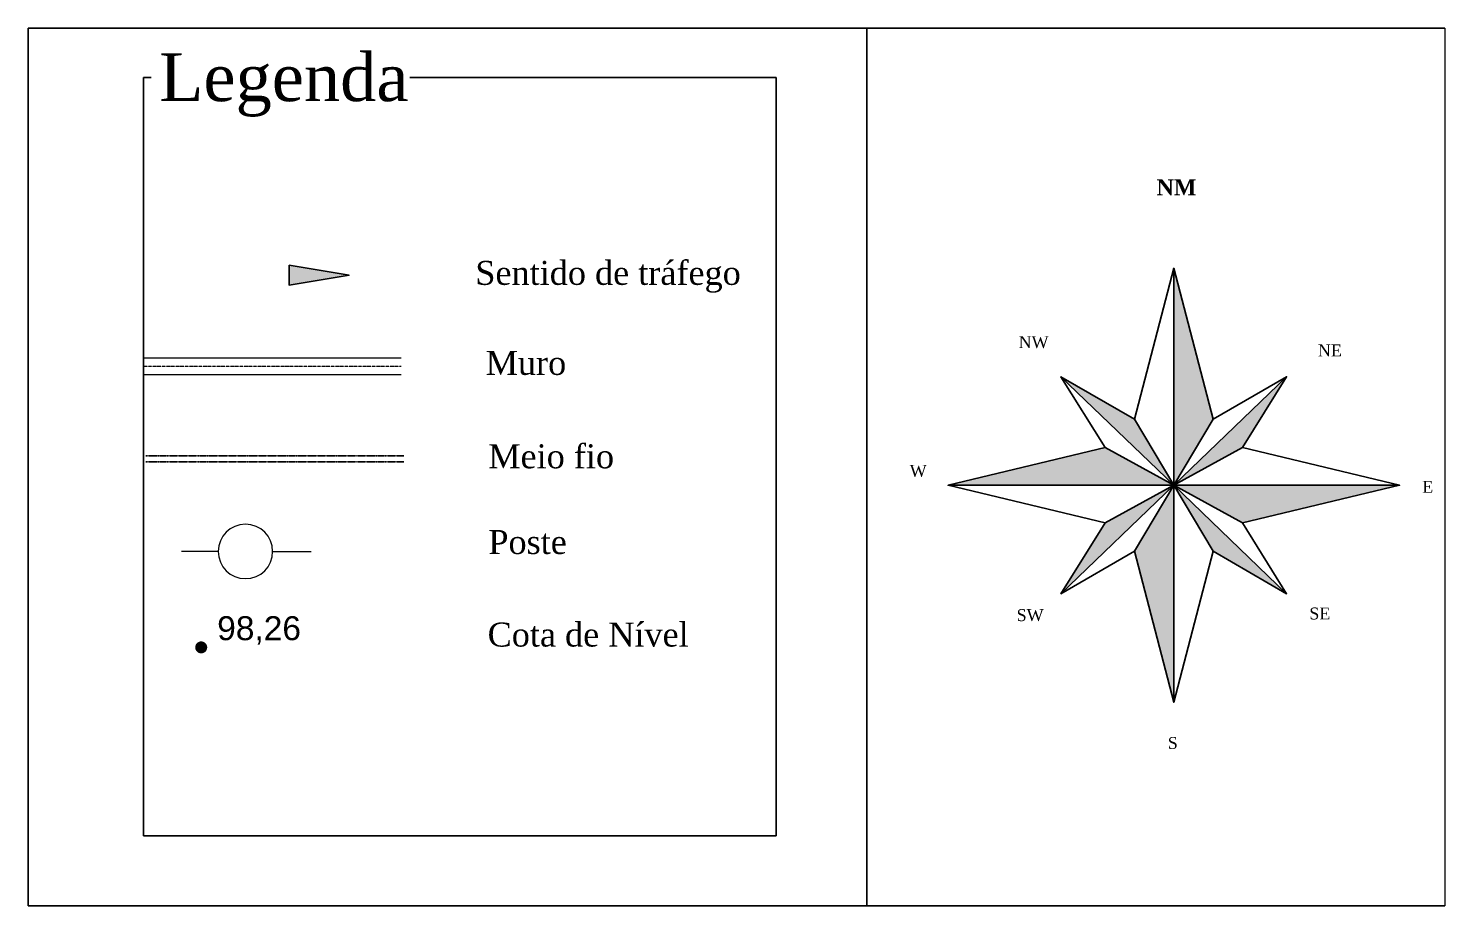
# Model space of a CAD drawing. Header units: millimetres. Extents: x 103208 to 171806, y -164 to 10038.
# Drawn here: x 126255 to 127436, y 7086 to 7818 of the extents above; entities that cross this region are included whole.
import ezdxf
from ezdxf.enums import TextEntityAlignment as Align

# ---------------------------------------------------------------- set-up
doc = ezdxf.new("R2010")
doc.units = ezdxf.units.MM
doc.linetypes.add('DASHDOT2', pattern=[0.5, 0.25, -0.125, 0, -0.125])
doc.linetypes.add('DASHED2', pattern=[0.375, 0.25, -0.125])
for name, color, linetype, lineweight in [('COTAS', 7, 'Continuous', 0), ('LEGENDA', 7, 'Continuous', 0), ('MURO', 3, 'Continuous', 0), ('POSTE', 5, 'Continuous', 0)]:
    doc.layers.add(name, color=color, linetype=linetype, lineweight=lineweight)
for name, color, linetype in [('FOLHA', 7, 'Continuous'), ('MEIO_FIO', 7, 'Continuous'), ('NOMES', 7, 'Continuous')]:
    doc.layers.add(name, color=color, linetype=linetype)
doc.styles.add('PONTOS_DADOS', font='arial.ttf')
doc.styles.add('STYLE1', font='times.ttf')
doc.styles.add('STYLE136', font='timesbd.ttf')

msp = doc.modelspace()

# ---------------------------------------------------------------- hatches: boundary and pattern name
at = {"layer": 'FOLHA'}
for points in [[(127210.43663, 7618.13245), (127210.43663, 7436.96562), (127243.19068, 7492.10335)], [(127116.26875, 7527.54904), (127210.43663, 7436.96562), (127177.68259, 7492.10335)], [(127304.60452, 7527.54904), (127210.43663, 7436.96562), (127267.75622, 7468.47289)], [(127022.10087, 7436.96562), (127210.43663, 7436.96562), (127153.11705, 7468.47289)], [(127116.26875, 7346.3822), (127210.43663, 7436.96562), (127153.11705, 7405.45834)], [(127210.43663, 7255.79879), (127210.43663, 7436.96562), (127177.68259, 7381.82789)], [(127398.7724, 7436.96562), (127210.43663, 7436.96562), (127267.75622, 7405.45834)], [(127304.60452, 7346.3822), (127210.43663, 7436.96562), (127243.19068, 7381.82789)]]:
    msp.add_hatch(color=1, dxfattribs=at).paths.add_polyline_path(points)
at = {"layer": 'NOMES'}
msp.add_hatch(color=7, dxfattribs=at).paths.add_polyline_path([(126472.47439, 7620.68551), (126472.43919, 7604.01888), (126522.45668, 7612.24659), (126522.45668, 7612.24659)], flags=0)

# ---------------------------------------------------------------- linework, layer by layer
at = {"color": 1}
for p, q in [((126357.42029, 7777.39742, -9825), (126350.80872, 7777.39742, -9825)), ((126350.80872, 7777.39742, -9825), (126350.80872, 7144.3427, -9825)), ((126878.59798, 7777.39742, -9825), (126573.12277, 7777.39742, -9825)), ((126878.59798, 7144.3427, -9825), (126878.59798, 7777.39742, -9825)), ((126350.80872, 7144.3427, -9825), (126878.59798, 7144.3427, -9825))]:
    msp.add_line(p, q, dxfattribs=at)
at = {"layer": 'COTAS', "linetype": 'Continuous', "lineweight": 25}
for p, q in [((126254.82757, 7818.33896, -9825), (126254.82757, 7086.04711, -9825)), ((127436.4577, 7818.33895, -9825), (126254.82757, 7818.33896, -9825)), ((126954.32579, 7818.33896, -9825), (126954.32579, 7086.04711, -9825)), ((126254.82757, 7086.04711, -9825), (127436.4577, 7086.04711, -9825))]:
    msp.add_line(p, q, dxfattribs=at)
at = {"layer": 'COTAS'}
msp.add_line((127436.4577, 7818.33895, -9825), (127436.4577, 7086.04711, -9825), dxfattribs=at)
at = {"layer": 'COTAS', "color": 7, "const_width": 5, "elevation": -9825}
msp.add_lwpolyline([(126396.561, 7301.63015, 1), (126401.561, 7301.63015, 1)], format="xyb", close=True, dxfattribs=at)
at = {"layer": 'FOLHA', "color": 1, "elevation": -9825}
for points in [[(127210.43663, 7618.13245), (127177.68259, 7492.10335)], [(127210.43663, 7436.96562), (127243.19068, 7492.10335), (127210.43663, 7618.13245), (127210.43663, 7436.96562)], [(127210.43663, 7436.96562), (127177.68259, 7492.10335), (127116.26875, 7527.54904), (127210.43663, 7436.96562)], [(127116.26875, 7527.54904), (127153.11705, 7468.47289)], [(127210.43663, 7436.96562), (127267.75622, 7468.47289), (127304.60452, 7527.54904), (127210.43663, 7436.96562)], [(127304.60452, 7527.54904), (127243.19068, 7492.10335)], [(127210.43663, 7436.96562), (127153.11705, 7468.47289), (127022.10087, 7436.96562), (127210.43663, 7436.96562)], [(127398.7724, 7436.96562), (127267.75622, 7468.47289)], [(127022.10087, 7436.96562), (127153.11705, 7405.45834)], [(127210.43663, 7436.96562), (127153.11705, 7405.45834), (127116.26875, 7346.3822), (127210.43663, 7436.96562)], [(127210.43663, 7436.96562), (127177.68259, 7381.82789), (127210.43663, 7255.79879), (127210.43663, 7436.96562)], [(127210.43663, 7436.96562), (127267.75622, 7405.45834), (127398.7724, 7436.96562), (127210.43663, 7436.96562)], [(127210.43663, 7436.96562), (127243.19068, 7381.82789), (127304.60452, 7346.3822), (127210.43663, 7436.96562)], [(127304.60452, 7346.3822), (127267.75622, 7405.45834)], [(127116.26875, 7346.3822), (127177.68259, 7381.82789)], [(127210.43663, 7255.79879), (127243.19068, 7381.82789)]]:
    msp.add_lwpolyline(points, dxfattribs=at)
at = {"layer": 'LEGENDA', "linetype": 'Continuous', "lineweight": 25}
msp.add_line((127436.4577, 7818.33895, -9825), (126254.82757, 7818.33896, -9825), dxfattribs=at)
at = {"layer": 'MEIO_FIO', "linetype": 'DASHED2', "elevation": -9825}
for points in [[(126352.99234, 7461.44773), (126568.16483, 7461.44773)], [(126352.99234, 7456.44773), (126568.16483, 7456.44773)]]:
    msp.add_lwpolyline(points, dxfattribs=at)
at = {"layer": 'MURO', "color": 3, "elevation": -9825}
for points in [[(126350.80872, 7543.33861), (126565.98122, 7543.33861)], [(126350.80872, 7529.33861), (126565.98122, 7529.33861)]]:
    msp.add_lwpolyline(points, dxfattribs=at)
at = {"layer": 'MURO', "color": 1, "linetype": 'DASHDOT2', "elevation": -9825}
msp.add_lwpolyline([(126350.80872, 7536.33861), (126565.98122, 7536.33861)], dxfattribs=at)
at = {"layer": 'NOMES', "color": 7, "elevation": -9825}
msp.add_lwpolyline([(126472.47439, 7620.68551), (126472.43919, 7604.01888), (126522.45668, 7612.24659), (126522.45668, 7612.24659)], close=True, dxfattribs=at)
at = {"layer": 'POSTE', "color": 2, "elevation": -9825}
msp.add_lwpolyline([(126458.67229, 7381.6907, 1), (126413.29198, 7381.6907, 1), (126458.67229, 7381.6907)], format="xyb", dxfattribs=at)
for points in [[(126413.29198, 7381.6907), (126382.68199, 7381.6907)], [(126458.78792, 7381.6907), (126490.7396, 7381.6907)]]:
    msp.add_lwpolyline(points, dxfattribs=at)

# ---------------------------------------------------------------- texts
at = {"layer": 'COTAS', "color": 7, "style": 'PONTOS_DADOS'}
msp.add_text('98,26', height=20, dxfattribs=at).set_placement((126482.30518, 7327.6489, -19650.97024), align=Align.TOP_RIGHT)
at = {"layer": 'FOLHA', "color": 1}
for s, height, style, p in [('NM', 13.25, 'STYLE136', (127229.42256, 7692.24619, -9825)), ('NW', 9.959641, 'STYLE1', (127106.01353, 7561.37679, -9825)), ('NE', 9.959641, 'STYLE1', (127350.69194, 7554.46329, -9825)), ('W', 9.95964, 'STYLE1', (127004.36617, 7453.96982, -9825)), ('E', 9.95964, 'STYLE1', (127426.86927, 7440.63395, -9825)), ('SW', 9.959641, 'STYLE1', (127101.91144, 7333.54167, -9825)), ('SE', 9.959641, 'STYLE1', (127341.06627, 7334.90132, -9825)), ('S', 9.95964, 'STYLE1', (127213.79849, 7226.86244, -9825))]:
    msp.add_text(s, height=height, dxfattribs=dict(at, style=style)).set_placement(p, align=Align.TOP_RIGHT)
at = {"layer": 'NOMES', "color": 2, "style": 'STYLE1'}
msp.add_text('Legenda', height=40, dxfattribs=at).set_placement((126364.03186, 7797.56271, -9825), align=Align.TOP_LEFT)
at = {"layer": 'NOMES', "color": 7, "style": 'STYLE1'}
for s, p in [('Sentido de tráfego', (126627.75837, 7624.22309, -9825)), ('Muro', (126636.44551, 7549.0644, -9825)), ('Meio fio', (126638.62913, 7471.1348, -9825)), ('Poste', (126638.62913, 7399.58434, -9825)), ('Cota de Nível', (126638.00418, 7322.33336, -19650.97024))]:
    msp.add_text(s, height=20, dxfattribs=at).set_placement(p, align=Align.TOP_LEFT)

doc.saveas('drawing.dxf')
